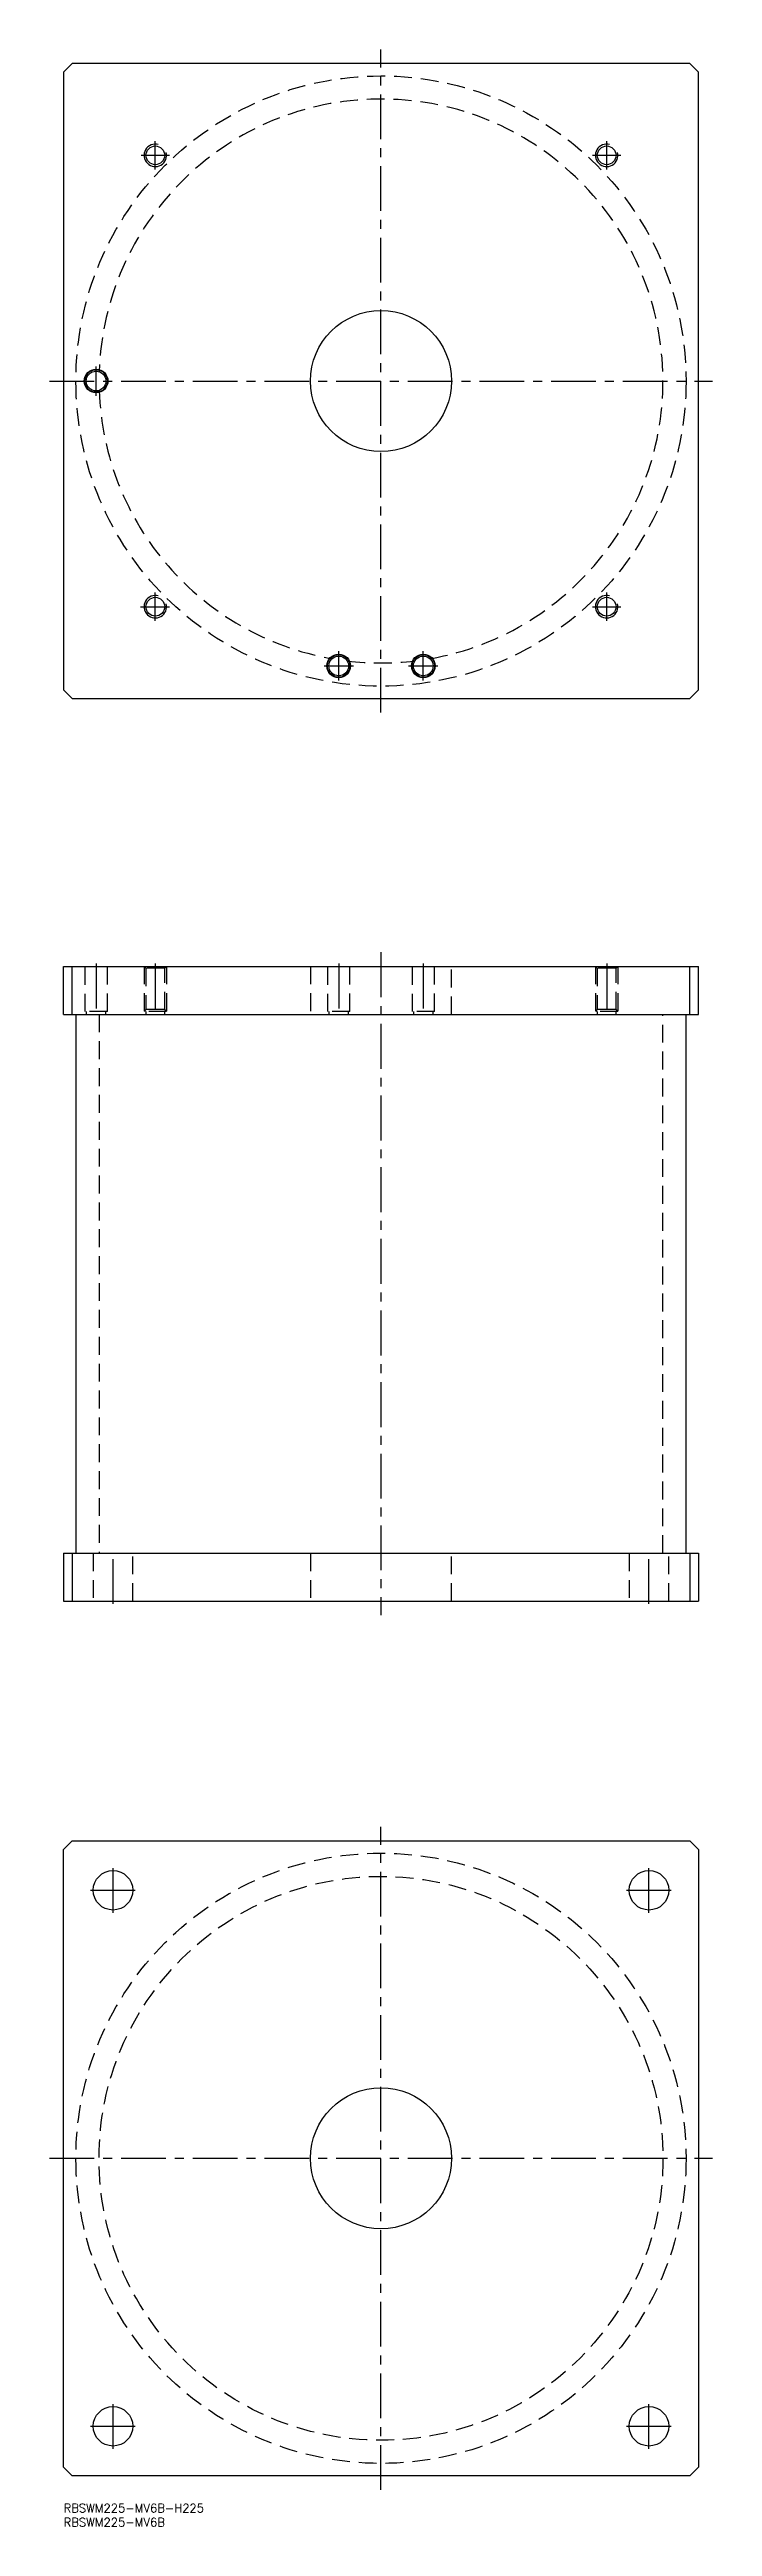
# Model space of a CAD drawing. Extents: x -5 to 230, y -8 to 870.
import ezdxf

# ---------------------------------------------------------------- set-up
doc = ezdxf.new("R2010")
doc.units = 0
doc.header["$LTSCALE"] = 0.5
doc.linetypes.add('CENTER', pattern=[50.8, 31.75, -6.35, 6.35, -6.35])
doc.linetypes.add('DASHED', pattern=[19.05, 12.7, -6.35])
for name, color, linetype in [('MSM_CENTER', 1, 'CENTER'), ('MSM_CONTINUOUS', 7, 'CONTINUOUS'), ('MSM_DASHED', 4, 'DASHED'), ('MSM_NARROW', 5, 'CONTINUOUS'), ('MSM_PART_NUMBER', 7, 'CONTINUOUS')]:
    doc.layers.add(name, color=color, linetype=linetype)
doc.styles.get("Standard").update_dxf_attribs({"font": 'txt.shx', "height": 3, "bigfont": 'bigfont.shx'})

msp = doc.modelspace()

# ---------------------------------------------------------------- linework, layer by layer
at = {"layer": 'MSM_CENTER'}
for p, q in [((112.5, 635), (112.5, 870)), ((32.5, 827.5), (32.5, 837.5)), ((192.5, 827.5), (192.5, 837.5)), ((27.5, 832.5), (37.5, 832.5)), ((187.5, 832.5), (197.5, 832.5)), ((11.5, 747.3), (11.5, 757.7)), ((-5, 752.5), (230, 752.5)), ((32.5, 667.5), (32.5, 677.5)), ((192.5, 667.5), (192.5, 677.5)), ((27.3, 672.5), (37.5, 672.5)), ((187.5, 672.5), (197.5, 672.5)), ((92.3, 651.5), (102.7, 651.5)), ((97.5, 646.3), (97.5, 656.7)), ((122.3, 651.5), (132.7, 651.5)), ((127.5, 646.3), (127.5, 656.7)), ((11.5, 546), (11.5, 527)), ((32.5, 546), (32.5, 527)), ((97.5, 546), (97.5, 527)), ((112.5, 550), (112.5, 315)), ((127.5, 546), (127.5, 527)), ((192.5, 546), (192.5, 527)), ((17.5, 319), (17.5, 338)), ((207.5, 319), (207.5, 338)), ((112.5, 5), (112.5, 240)), ((17.5, 209.5), (17.5, 225.5)), ((207.5, 209.5), (207.5, 225.5)), ((9.5, 217.5), (25.5, 217.5)), ((199.5, 217.5), (215.5, 217.5)), ((-5, 122.5), (230, 122.5)), ((17.5, 19.5), (17.5, 35.5)), ((207.5, 19.5), (207.5, 35.5)), ((9.5, 27.5), (25.5, 27.5)), ((199.5, 27.5), (215.5, 27.5))]:
    msp.add_line(p, q, dxfattribs=at)
at = {"layer": 'MSM_CONTINUOUS'}
for p, q in [((3, 865), (0, 862)), ((0, 862), (0, 643)), ((222, 865), (3, 865)), ((225, 862), (222, 865)), ((225, 643), (225, 862)), ((0, 643), (3, 640)), ((222, 640), (225, 643)), ((3, 640), (222, 640)), ((0, 545), (225, 545)), ((0, 528), (0, 545)), ((3, 528), (3, 545)), ((222, 528), (222, 545)), ((225, 528), (225, 545)), ((0, 528), (225, 528)), ((4.35, 528), (4.35, 337)), ((220.65, 337), (220.65, 528)), ((0, 337), (0, 320)), ((0, 337), (225, 337)), ((3, 337), (3, 320)), ((222, 337), (222, 320)), ((225, 337), (225, 320)), ((0, 320), (225, 320)), ((0, 232), (3, 235)), ((0, 13), (0, 232)), ((3, 235), (222, 235)), ((222, 235), (225, 232)), ((225, 232), (225, 13)), ((3, 10), (0, 13)), ((222, 10), (3, 10)), ((225, 13), (222, 10))]:
    msp.add_line(p, q, dxfattribs=at)
for centre, radius in [((32.5, 832.5), 3.3235), ((192.5, 832.5), 3.3235), ((112.5, 752.5), 25), ((11.5, 752.5), 4.2), ((11.5, 752.5), 4), ((11.5, 752.5), 3.5), ((32.5, 672.5), 3.3235), ((192.5, 672.5), 3.3235), ((97.5, 651.5), 4.2), ((97.5, 651.5), 4), ((97.5, 651.5), 3.5), ((127.5, 651.5), 4.2), ((127.5, 651.5), 4), ((127.5, 651.5), 3.5), ((17.5, 217.5), 7), ((207.5, 217.5), 7), ((112.5, 122.5), 25), ((17.5, 27.5), 7), ((207.5, 27.5), 7)]:
    msp.add_circle(centre, radius, dxfattribs=at)
at = {"layer": 'MSM_DASHED'}
for p, q in [((7.3, 545), (7.5, 544.8)), ((7.5, 544.8), (7.5, 529)), ((15.5, 544.8), (7.5, 544.8)), ((15.5, 544.8), (15.7, 545)), ((15.5, 529), (15.5, 544.8)), ((28.5, 545), (29.1765, 544.3235)), ((28.5, 545), (28.5, 529)), ((35.8235, 544.3235), (36.5, 545)), ((36.5, 545), (36.5, 529)), ((87.5, 545), (87.5, 528)), ((93.3, 545), (93.5, 544.8)), ((93.5, 544.8), (93.5, 529)), ((101.5, 544.8), (93.5, 544.8)), ((101.5, 544.8), (101.7, 545)), ((101.5, 529), (101.5, 544.8)), ((123.3, 545), (123.5, 544.8)), ((123.5, 544.8), (123.5, 529)), ((131.5, 544.8), (123.5, 544.8)), ((131.5, 544.8), (131.7, 545)), ((131.5, 529), (131.5, 544.8)), ((137.5, 528), (137.5, 545)), ((188.5, 545), (189.1765, 544.3235)), ((188.5, 545), (188.5, 529)), ((195.8235, 544.3235), (196.5, 545)), ((196.5, 545), (196.5, 529)), ((29.1765, 544.3235), (29.1765, 529.6765)), ((35.8235, 544.3235), (29.1765, 544.3235)), ((35.8235, 529.6765), (35.8235, 544.3235)), ((189.1765, 544.3235), (189.1765, 529.6765)), ((195.8235, 544.3235), (189.1765, 544.3235)), ((195.8235, 529.6765), (195.8235, 544.3235)), ((15.5, 529), (7.5, 529)), ((8, 529), (8, 528)), ((12.55, 528), (12.55, 337)), ((15, 528), (15, 529)), ((29.1765, 529.6765), (28.5, 529)), ((36.5, 529), (28.5, 529)), ((35.8235, 529.6765), (29.1765, 529.6765)), ((29.1765, 529), (29.1765, 528)), ((36.5, 529), (35.8235, 529.6765)), ((35.8235, 528), (35.8235, 529)), ((101.5, 529), (93.5, 529)), ((94, 529), (94, 528)), ((101, 528), (101, 529)), ((131.5, 529), (123.5, 529)), ((124, 529), (124, 528)), ((131, 528), (131, 529)), ((189.1765, 529.6765), (188.5, 529)), ((196.5, 529), (188.5, 529)), ((195.8235, 529.6765), (189.1765, 529.6765)), ((189.1765, 529), (189.1765, 528)), ((196.5, 529), (195.8235, 529.6765)), ((195.8235, 528), (195.8235, 529)), ((212.45, 337), (212.45, 528)), ((10.5, 337), (10.5, 320)), ((24.5, 320), (24.5, 337)), ((87.5, 337), (87.5, 320)), ((137.5, 320), (137.5, 337)), ((200.5, 337), (200.5, 320)), ((214.5, 320), (214.5, 337))]:
    msp.add_line(p, q, dxfattribs=at)
for centre, radius in [((112.5, 752.5), 108.15), ((112.5, 122.5), 108.15), ((112.5, 122.5), 99.95)]:
    msp.add_circle(centre, radius, dxfattribs=at)
for start, end in [(280.0104927, 178.095946), (181.904054, 259.9895073), (263.1154382, 276.8845618)]:
    msp.add_arc((112.5, 752.5), 99.95, start, end, dxfattribs=at)
at = {"layer": 'MSM_NARROW'}
for centre in [(32.5, 832.5), (192.5, 832.5), (32.5, 672.5), (192.5, 672.5)]:
    msp.add_arc(centre, 4, 75, 15, dxfattribs=at)

# ---------------------------------------------------------------- texts
at = {"layer": 'MSM_PART_NUMBER'}
for s, p in [('RBSWM225-MV6B-H225', (0, -3)), ('RBSWM225-MV6B', (0, -8))]:
    msp.add_text(s, height=3, dxfattribs=at).set_placement(p)

doc.saveas('drawing.dxf')
